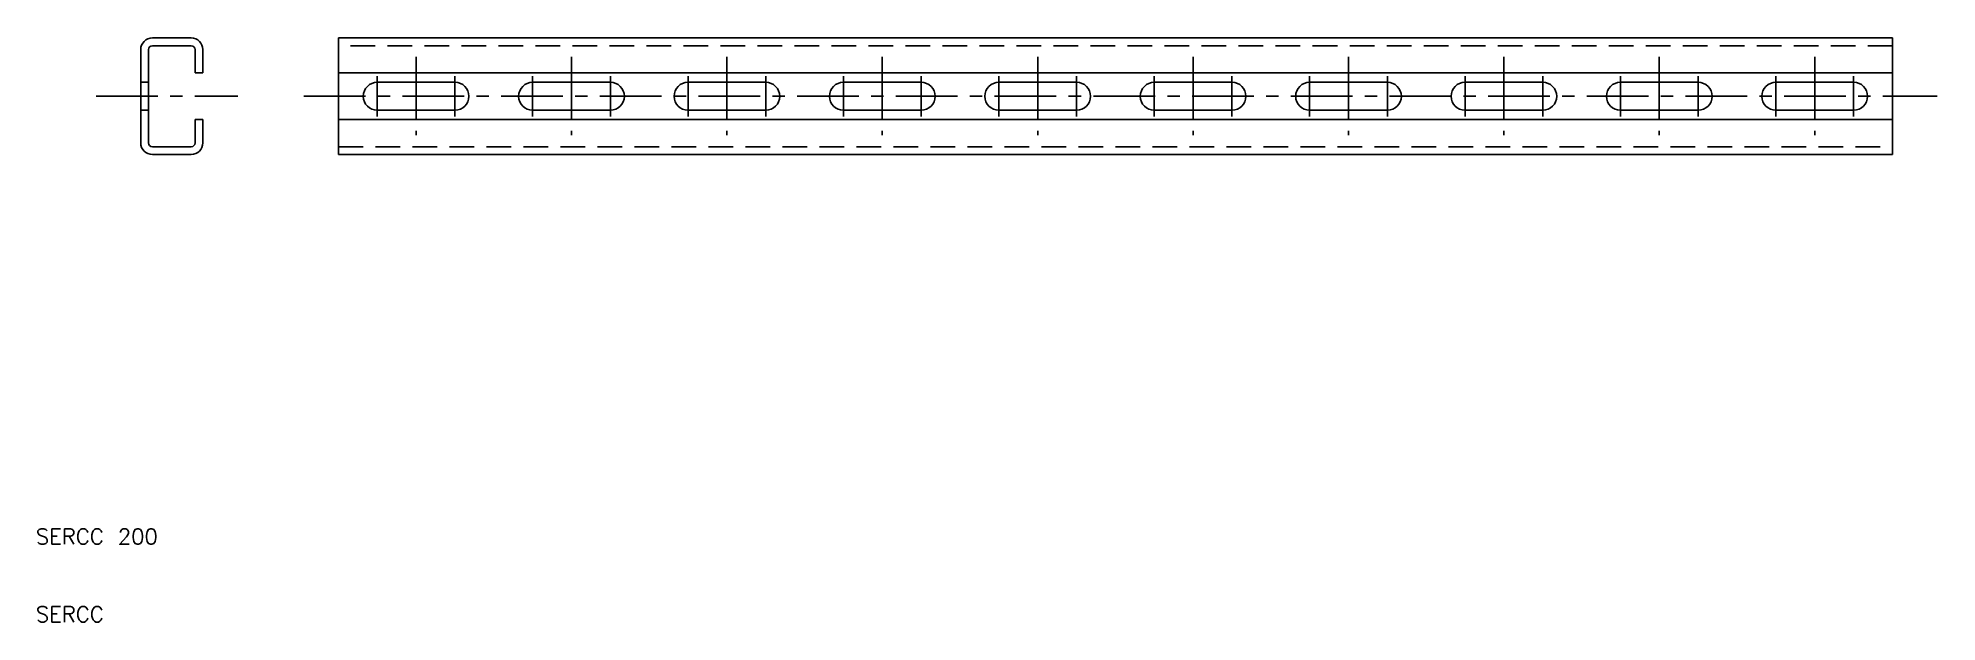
# Model space of a CAD drawing. Extents: x 10 to 255, y 10 to 85.
import ezdxf

# ---------------------------------------------------------------- set-up
doc = ezdxf.new("R2010")
doc.units = 0
doc.header["$LTSCALE"] = 0.25
doc.linetypes.add('CENTER', pattern=[50.8, 31.75, -6.35, 6.35, -6.35])
doc.linetypes.add('DASHED', pattern=[19.05, 12.7, -6.35])
doc.layers.get('0').update_dxf_attribs({"linetype": 'CONTINUOUS'})
doc.layers.add('CENTER', color=1, linetype='CENTER')
doc.styles.get("Standard").update_dxf_attribs({"font": 'txt.shx', "bigfont": 'extfont.shx'})

msp = doc.modelspace()

# ---------------------------------------------------------------- linework, layer by layer
for p, q in [((23.48, 71.66), (23.48, 83.66)), ((24.48, 83.66), (24.48, 71.66)), ((24.98, 85.16), (29.98, 85.16)), ((29.98, 84.16), (24.98, 84.16)), ((30.48, 80.66), (30.48, 83.66)), ((31.48, 83.66), (31.48, 80.66)), ((48.92, 85.16), (248.92, 85.16)), ((48.92, 70.16), (48.92, 85.16)), ((248.92, 70.16), (248.92, 85.16)), ((31.48, 80.66), (30.48, 80.66)), ((248.92, 80.66), (48.92, 80.66)), ((53.92, 79.46), (63.92, 79.46)), ((73.92, 79.46), (83.92, 79.46)), ((93.92, 79.46), (103.92, 79.46)), ((113.92, 79.46), (123.92, 79.46)), ((133.92, 79.46), (143.92, 79.46)), ((153.92, 79.46), (163.92, 79.46)), ((173.92, 79.46), (183.92, 79.46)), ((193.92, 79.46), (203.92, 79.46)), ((213.92, 79.46), (223.92, 79.46)), ((233.92, 79.46), (243.92, 79.46)), ((53.92, 75.86), (63.92, 75.86)), ((73.92, 75.86), (83.92, 75.86)), ((93.92, 75.86), (103.92, 75.86)), ((113.92, 75.86), (123.92, 75.86)), ((133.92, 75.86), (143.92, 75.86)), ((153.92, 75.86), (163.92, 75.86)), ((173.92, 75.86), (183.92, 75.86)), ((193.92, 75.86), (203.92, 75.86)), ((213.92, 75.86), (223.92, 75.86)), ((233.92, 75.86), (243.92, 75.86)), ((30.48, 71.66), (30.48, 74.66)), ((30.48, 74.66), (31.48, 74.66)), ((31.48, 74.66), (31.48, 71.66)), ((48.92, 74.66), (248.92, 74.66)), ((24.98, 71.16), (29.98, 71.16)), ((29.98, 70.16), (24.98, 70.16)), ((248.92, 70.16), (48.92, 70.16))]:
    msp.add_line(p, q)
at = {"color": 3, "linetype": 'DASHED'}
for p, q in [((248.92, 84.16), (48.92, 84.16)), ((23.48, 79.46), (24.48, 79.46)), ((23.48, 75.86), (24.48, 75.86)), ((48.92, 71.16), (248.92, 71.16))]:
    msp.add_line(p, q, dxfattribs=at)
for centre, radius, start, end in [((24.98, 83.66), 1.5, 90, 180), ((24.98, 83.66), 0.5, 90, 180), ((29.98, 83.66), 1.5, 0, 90), ((29.98, 83.66), 0.5, 0, 90), ((53.92, 77.66), 1.8, 90, 270), ((63.92, 77.66), 1.8, 270, 90), ((73.92, 77.66), 1.8, 90, 270), ((83.92, 77.66), 1.8, 270, 90), ((93.92, 77.66), 1.8, 90, 270), ((103.92, 77.66), 1.8, 270, 90), ((113.92, 77.66), 1.8, 90, 270), ((123.92, 77.66), 1.8, 270, 90), ((133.92, 77.66), 1.8, 90, 270), ((143.92, 77.66), 1.8, 270, 90), ((153.92, 77.66), 1.8, 90, 270), ((163.92, 77.66), 1.8, 270, 90), ((173.92, 77.66), 1.8, 90, 270), ((183.92, 77.66), 1.8, 270, 90), ((193.92, 77.66), 1.8, 90, 270), ((203.92, 77.66), 1.8, 270, 90), ((213.92, 77.66), 1.8, 90, 270), ((223.92, 77.66), 1.8, 270, 90), ((233.92, 77.66), 1.8, 90, 270), ((243.92, 77.66), 1.8, 270, 90), ((24.98, 71.66), 1.5, 180, 270), ((24.98, 71.66), 0.5, 180, 270), ((29.98, 71.66), 0.5, 270, 0), ((29.98, 71.66), 1.5, 270, 0)]:
    msp.add_arc(centre, radius, start, end)
at = {"layer": 'CENTER', "color": 1, "linetype": 'CENTER'}
for p, q in [((58.92, 82.74), (58.92, 72.63)), ((78.92, 82.74), (78.92, 72.63)), ((98.92, 82.74), (98.92, 72.63)), ((118.92, 82.74), (118.92, 72.63)), ((138.92, 82.74), (138.92, 72.63)), ((158.92, 82.74), (158.92, 72.63)), ((178.92, 82.74), (178.92, 72.63)), ((198.92, 82.74), (198.92, 72.63)), ((218.92, 82.74), (218.92, 72.63)), ((238.92, 82.74), (238.92, 72.63)), ((53.92, 80.25), (53.92, 75.06)), ((63.92, 80.25), (63.92, 75.06)), ((73.92, 80.25), (73.92, 75.06)), ((83.92, 80.25), (83.92, 75.06)), ((93.92, 80.25), (93.92, 75.06)), ((103.92, 80.25), (103.92, 75.06)), ((113.92, 80.25), (113.92, 75.06)), ((123.92, 80.25), (123.92, 75.06)), ((133.92, 80.25), (133.92, 75.06)), ((143.92, 80.25), (143.92, 75.06)), ((153.92, 80.25), (153.92, 75.06)), ((163.92, 80.25), (163.92, 75.06)), ((173.92, 80.25), (173.92, 75.06)), ((183.92, 80.25), (183.92, 75.06)), ((193.92, 80.25), (193.92, 75.06)), ((203.92, 80.25), (203.92, 75.06)), ((213.92, 80.25), (213.92, 75.06)), ((223.92, 80.25), (223.92, 75.06)), ((233.92, 80.25), (233.92, 75.06)), ((243.92, 80.25), (243.92, 75.06)), ((17.75, 77.66), (35.98, 77.66)), ((44.48, 77.66), (254.66, 77.66))]:
    msp.add_line(p, q, dxfattribs=at)

# ---------------------------------------------------------------- texts
for s, p in [('SERCC 200', (10, 20)), ('SERCC', (10, 10))]:
    msp.add_text(s, height=2).set_placement(p)

doc.saveas('drawing.dxf')
